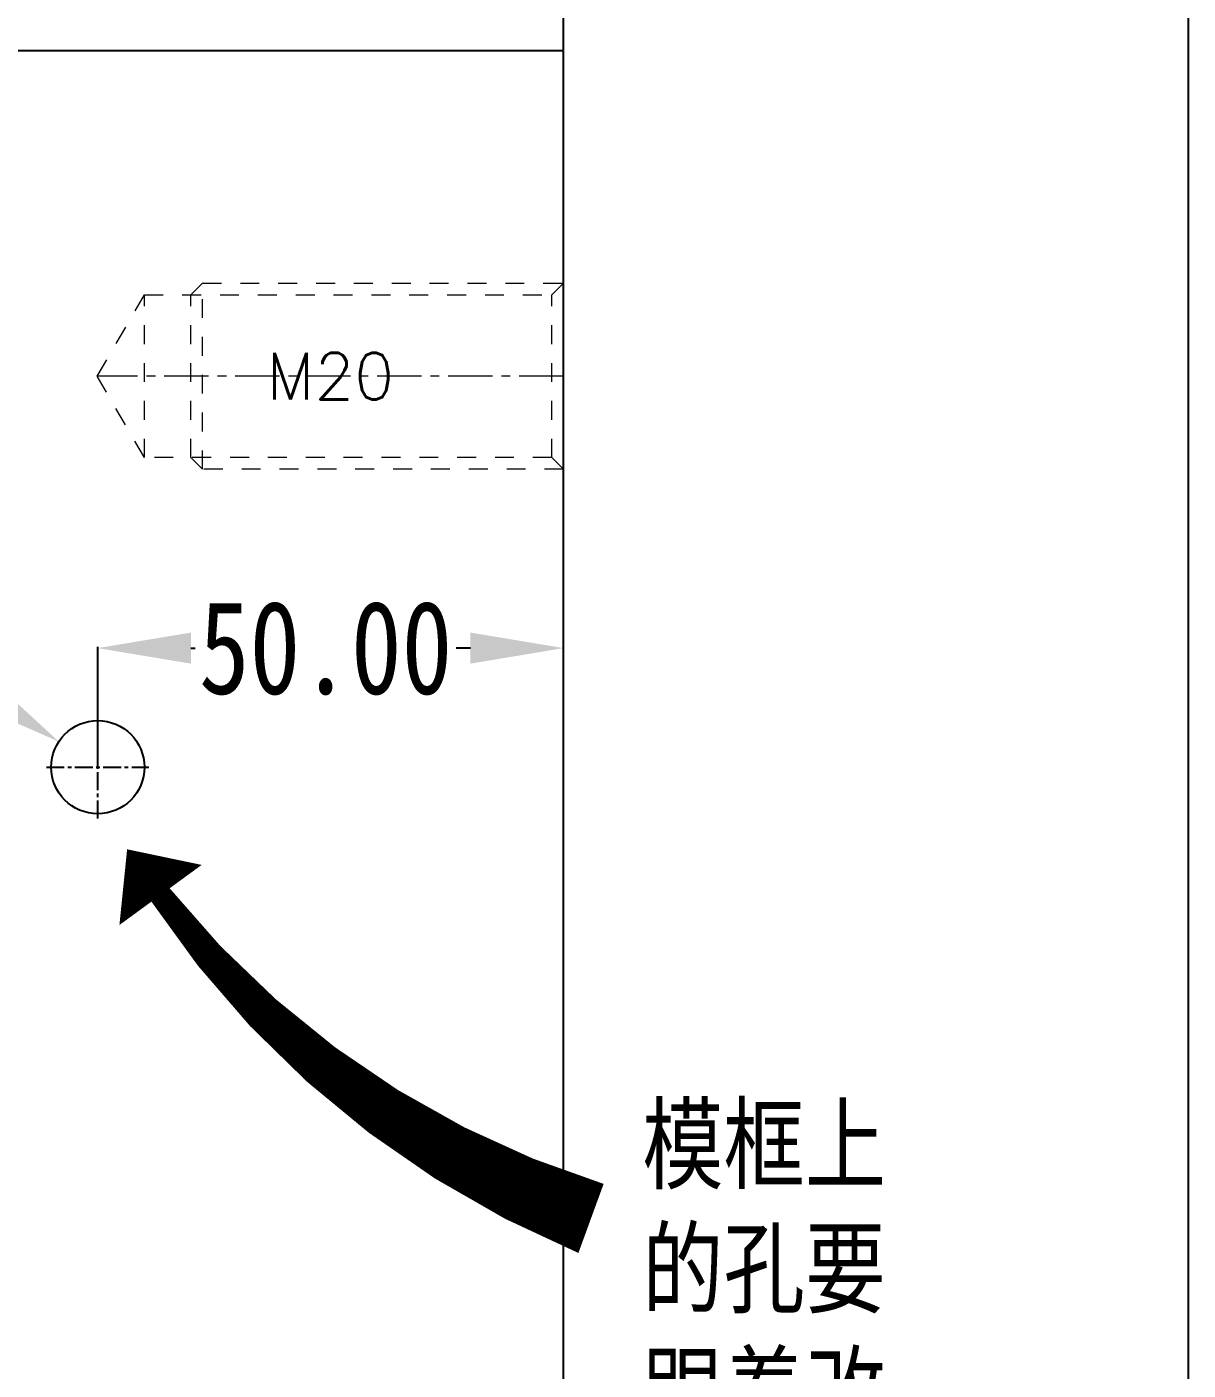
# Model space of a CAD drawing. Header units: millimetres. Extents: x 1147 to 12155, y -6137 to -4403.
# Drawn here: x 3319.5 to 3444.2, y -5165.5 to -5021.2 of the extents above; entities that cross this region are included whole.
import ezdxf
from ezdxf.enums import TextEntityAlignment as Align

# ---------------------------------------------------------------- set-up
doc = ezdxf.new("R2010")
doc.units = ezdxf.units.MM
doc.header["$LTSCALE"] = 16.335
doc.header["$PDMODE"] = 3
doc.header["$PDSIZE"] = 0.3125
doc.linetypes.add('CENTER', pattern=[0.6, 0.375, -0.075, 0.075, -0.075])
doc.linetypes.add('HIDDEN', pattern=[0.2, 0.1, -0.1])
doc.layers.get('0').update_dxf_attribs({"linetype": 'CONTINUOUS'})
doc.layers.get('Defpoints').update_dxf_attribs({"linetype": 'CONTINUOUS'})
doc.layers.add('screw', color=33, linetype='CONTINUOUS', lineweight=13)
doc.styles.get("Standard").update_dxf_attribs({"font": 'txt', "width": 0.8})
doc.styles.add('TXT', font='txt.shx', dxfattribs={"bigfont": 'gbcbig.shx'})
doc.dimstyles.get("Standard").update_dxf_attribs({"dimtxt": 0.15625, "dimasz": 0.1875, "dimexe": 0.125, "dimexo": 0.0625, "dimtad": 0, "dimtih": 1, "dimtoh": 1, "dimdsep": 46, "dimtxsty": 'Standard', "dimcen": 0.09, "dimadec": 0, "dimazin": 0, "dimtp": 0.01, "dimtm": 0.01, "dimtfac": 1, "dimtofl": 0, "dimtmove": 0, "dimatfit": 3, "dimfxl": 0, "dimtolj": 1, "dimarcsym": 0})
doc.dimstyles.new('STANDARD$0', dxfattribs={"dimscale": 2, "dimtxt": 3, "dimasz": 3, "dimexe": 1.25, "dimexo": 0.625, "dimgap": 0.5, "dimtad": 0, "dimdsep": 46, "dimlunit": 6, "dimtxsty": 'Standard', "dimblk": 'CLOSEDBLANK', "dimcen": 0, "dimclrt": 2, "dimazin": 2, "dimtfac": 2, "dimtmove": 1, "dimatfit": 3, "dimfxl": 0, "dimtolj": 1, "dimtzin": 0, "dimarcsym": 0})

# ---------------------------------------------------------------- blocks, each defined once
blk = doc.blocks.new('*D681')
at = {"color": 4, "lineweight": -2}
for p, q in [((3268.09, -5023.71), (3268.09, -4987.61)), ((3278.09, -4987.74), (3306.16, -4987.74)), ((3367.09, -4987.74), (3339.49, -4987.74)), ((3377.09, -5023.71), (3377.09, -4987.61))]:
    blk.add_line(p, q, dxfattribs=at)
at = {"color": 4}
for points in [[(3278.09, -4986.07), (3278.09, -4989.4), (3268.09, -4987.74)], [(3367.09, -4986.07), (3367.09, -4989.4), (3377.09, -4987.74)]]:
    blk.add_solid(points, dxfattribs=at)
at = {"layer": 'Defpoints', "color": 0}
for p in [(3268.09, -4987.74), (3268.09, -5023.77), (3377.09, -5023.77)]:
    blk.add_point(p, dxfattribs=at)
at = {"color": 6, "insert": (3322.82, -4987.74), "char_height": 10, "attachment_point": 5}
blk.add_mtext('\\A1;109.00', dxfattribs=at)
blk = doc.blocks.new('*D682')
at = {"color": 4, "lineweight": -2}
for p, q in [((3327.09, -5100.71), (3327.09, -5087.86)), ((3337.09, -5087.98), (3337.55, -5087.98)), ((3367.09, -5087.98), (3365.55, -5087.98)), ((3377.09, -5097.59), (3377.09, -5087.86))]:
    blk.add_line(p, q, dxfattribs=at)
at = {"color": 4}
for points in [[(3337.09, -5086.31), (3337.09, -5089.65), (3327.09, -5087.98)], [(3367.09, -5086.31), (3367.09, -5089.65), (3377.09, -5087.98)]]:
    blk.add_solid(points, dxfattribs=at)
at = {"layer": 'Defpoints', "color": 0}
for p in [(3377.09, -5087.98), (3377.09, -5097.66), (3327.09, -5100.77)]:
    blk.add_point(p, dxfattribs=at)
at = {"color": 6, "insert": (3351.55, -5087.98), "char_height": 10, "attachment_point": 5}
blk.add_mtext('\\A1;50.00', dxfattribs=at)
blk = doc.blocks.new('*D687')
at = {"color": 4, "lineweight": -2}
blk.add_line((3306.18, -5087.06), (3314.54, -5092.54), dxfattribs=at)
at = {"color": 4}
blk.add_solid([(3315.46, -5091.15), (3313.63, -5093.94), (3322.91, -5098.03)], dxfattribs=at)
at = {"layer": 'Defpoints', "color": 0}
for p in [(3322.91, -5098.03), (3331.27, -5103.51)]:
    blk.add_point(p, dxfattribs=at)
at = {"color": 6, "insert": (3292.25, -5077.91), "char_height": 10, "attachment_point": 5, "rotation": 326.7313}
blk.add_mtext('\\A1;∅10.00', dxfattribs=at)

msp = doc.modelspace()

# ---------------------------------------------------------------- linework, layer by layer
at = {"color": 7, "linetype": 'Continuous'}
for p in [(3268.086, -5023.772), (3377.086, -5503.772)]:
    msp.add_line(p, (3377.086, -5023.772), dxfattribs=at)
at = {"color": 1, "linetype": 'CENTER', "ltscale": 0.310989}
for p, q in [((3327.086, -5106.272), (3327.086, -5095.272)), ((3321.586, -5100.772), (3332.586, -5100.772))]:
    msp.add_line(p, q, dxfattribs=at)
msp.add_lwpolyline([(2530.125, -4919.405), (3444.154, -4919.405), (3444.154, -5653.345), (2530.125, -5653.345)], close=True)
at = {"color": 1}
msp.add_lwpolyline([(3330.238, -5109.591, 0, 10.938, 0), (3333.825, -5114.496, 2.431, 7.9, 0.148401), (3380.044, -5149.242, 7.9, 7.9, 0.148401)], format="xyseb", dxfattribs=at)
msp.add_circle((3327.086, -5100.772), 5)
at = {"layer": 'screw', "color": 8, "linetype": 'HIDDEN', "ltscale": 1.243955}
for p, q in [((3327.034, -5058.772), (3332.086, -5050.022)), ((3332.086, -5050.022), (3375.836, -5050.022)), ((3332.086, -5067.522), (3332.086, -5050.022)), ((3375.836, -5050.022), (3377.086, -5048.772)), ((3375.836, -5067.522), (3375.836, -5050.022)), ((3332.086, -5067.522), (3327.034, -5058.772)), ((3375.836, -5067.522), (3332.086, -5067.522)), ((3377.086, -5068.772), (3375.836, -5067.522))]:
    msp.add_line(p, q, dxfattribs=at)
at = {"layer": 'screw', "color": 92, "linetype": 'HIDDEN', "ltscale": 1.243955}
for p, q in [((3337.086, -5050.022), (3338.336, -5048.772)), ((3337.086, -5067.522), (3337.086, -5050.022)), ((3338.336, -5048.772), (3377.086, -5048.772)), ((3338.336, -5068.772), (3338.336, -5048.772)), ((3338.336, -5068.772), (3337.086, -5067.522)), ((3377.086, -5068.772), (3338.336, -5068.772))]:
    msp.add_line(p, q, dxfattribs=at)
at = {"layer": 'screw', "color": 1, "linetype": 'CENTER', "ltscale": 0.777472}
msp.add_line((3377.086, -5058.772), (3327.034, -5058.772), dxfattribs=at)

# ---------------------------------------------------------------- texts
at = {"insert": (3385.54, -5137.254), "char_height": 8, "width": 28.75412, "attachment_point": 1}
msp.add_mtext('{\\fSimSun|b0|i0|c134|p2;模框上的孔要跟着改}', dxfattribs=at)
at = {"layer": 'screw', "color": 6, "linetype": 'HIDDEN', "ltscale": 1.243955, "style": 'TXT'}
msp.add_text('M20', height=5, dxfattribs=at).set_placement((3352.06, -5058.772), align=Align.MIDDLE)

# ---------------------------------------------------------------- dimensions: what is measured, and where the dimension line sits
for base, p1, p2, picture, middle in [((3268.086, -4987.738), (3377.086, -5023.772), (3268.086, -5023.772), '*D681', (3322.823, -4987.738)), ((3377.086, -5087.981), (3327.086, -5100.772), (3377.086, -5097.657), '*D682', (3351.553, -5087.981))]:
    dim = msp.add_linear_dim(base=base, p1=p1, p2=p2, dimstyle='STANDARD$0', override={"dimscale": 1, "dimtxt": 10, "dimasz": 10, "dimexe": 0.125, "dimexo": 0.0625, "dimgap": 0, "dimzin": 0, "dimlunit": 2, "dimclrd": 4, "dimclre": 4, "dimclrt": 6, "dimazin": 0, "dimtfac": 1, "dimtofl": 0, "dimtmove": 0})
    dim.commit()
    dim.dimension.update_dxf_attribs({"geometry": picture, "text_midpoint": middle, "dimtype": 160})
dim = msp.add_diameter_dim_2p(p1=(3331.267, -5103.514), p2=(3322.906, -5098.029), dimstyle='Standard', override={"dimtxt": 10, "dimasz": 10, "dimgap": 0, "dimtih": 0, "dimtoh": 0, "dimzin": 0, "dimcen": 0, "dimclrd": 4, "dimclre": 4, "dimclrt": 6, "dimadec": 2, "dimtp": 0, "dimtm": 0, "dimtzin": 0})
dim.commit()
dim.dimension.update_dxf_attribs({"geometry": '*D687', "text_midpoint": (3292.248, -5077.915)})

doc.saveas('drawing.dxf')
